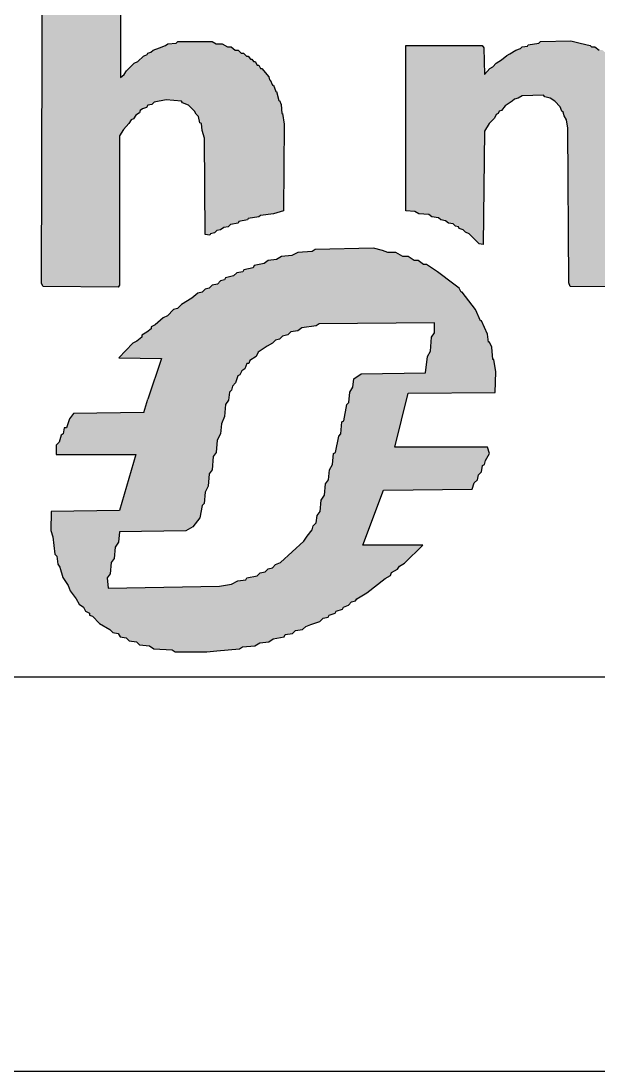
# Paper-space layout 'ARCH-D(24x36)' of a CAD drawing. Header units: inches. Extents: x 0.1 to 35.7, y 0.1 to 23.7.
# Drawn here: x 31.443 to 31.81, y 0.075 to 0.741 of the extents above; entities that cross this region are included whole.
import ezdxf

# ---------------------------------------------------------------- set-up
doc = ezdxf.new("R2010")
doc.units = ezdxf.units.IN
doc.header["$MEASUREMENT"] = 0
doc.layers.add('SHEET-TITLE', color=7, linetype='Continuous')

# ---------------------------------------------------------------- blocks, each defined once
blk = doc.blocks.new('LOGO-SCHNEIDER')
h = blk.add_hatch(color=256)
h.paths.add_polyline_path([(-0.91604, 0.25453), (-0.90572, 0.25236), (-0.89919, 0.25236), (-0.89376, 0.25018), (-0.88941, 0.25018), (-0.88398, 0.24801), (-0.88126, 0.24801), (-0.87691, 0.24583), (-0.87365, 0.24583), (-0.87039, 0.24366), (-0.86713, 0.24366), (-0.86387, 0.24149), (-0.86115, 0.24149), (-0.85844, 0.23931), (-0.85572, 0.23931), (-0.853, 0.23714), (-0.85028, 0.23714), (-0.84594, 0.23388), (-0.84648, 0.18443), (-0.85028, 0.18443), (-0.85518, 0.1866), (-0.85572, 0.18769), (-0.86007, 0.18877), (-0.86115, 0.18986), (-0.86441, 0.1904), (-0.86659, 0.19203), (-0.86985, 0.19258), (-0.87148, 0.19421), (-0.87583, 0.19475), (-0.87746, 0.19638), (-0.8818, 0.19692), (-0.88398, 0.19856), (-0.88887, 0.1991), (-0.8905, 0.20073), (-0.89593, 0.20127), (-0.89811, 0.2029), (-0.90517, 0.20345), (-0.90843, 0.20508), (-0.928, 0.20562), (-0.94376, 0.20453), (-0.94647, 0.2029), (-0.95028, 0.20236), (-0.95191, 0.20073), (-0.95462, 0.20019), (-0.9606, 0.19475), (-0.96278, 0.18606), (-0.96223, 0.18606), (-0.9606, 0.17953), (-0.96006, 0.17953), (-0.9568, 0.17464), (-0.95571, 0.17464), (-0.95191, 0.17138), (-0.95082, 0.17138), (-0.94973, 0.16975), (-0.9481, 0.16975), (-0.94593, 0.16758), (-0.94376, 0.16758), (-0.94104, 0.16541), (-0.93887, 0.16541), (-0.93615, 0.16323), (-0.93343, 0.16323), (-0.9318, 0.1616), (-0.93017, 0.1616), (-0.92582, 0.15997), (-0.92474, 0.15888), (-0.92202, 0.15888), (-0.91876, 0.15671), (-0.91604, 0.15671), (-0.91332, 0.15454), (-0.91061, 0.15454), (-0.90735, 0.15236), (-0.90463, 0.15236), (-0.90191, 0.15019), (-0.89919, 0.15019), (-0.89648, 0.14802), (-0.89376, 0.14802), (-0.89159, 0.14584), (-0.88887, 0.14584), (-0.88669, 0.14367), (-0.88452, 0.14367), (-0.88235, 0.14149), (-0.88017, 0.14149), (-0.878, 0.13932), (-0.87637, 0.13932), (-0.8742, 0.13715), (-0.87257, 0.13715), (-0.87148, 0.13552), (-0.87039, 0.13552), (-0.86659, 0.13226), (-0.8655, 0.13226), (-0.8617, 0.12845), (-0.86061, 0.12845), (-0.85898, 0.12628), (-0.85789, 0.12628), (-0.85626, 0.12356), (-0.85518, 0.12356), (-0.85463, 0.12193), (-0.85355, 0.12193), (-0.84865, 0.1165), (-0.84757, 0.11378), (-0.84702, 0.11378), (-0.84485, 0.10997), (-0.84431, 0.10997), (-0.84322, 0.10671), (-0.84268, 0.10671), (-0.84105, 0.10237), (-0.8405, 0.10237), (-0.83887, 0.09693), (-0.83833, 0.09693), (-0.83724, 0.09421), (-0.8367, 0.08824), (-0.83616, 0.08824), (-0.83507, 0.08389), (-0.83561, 0.05998), (-0.83724, 0.05563), (-0.83833, 0.04965), (-0.83942, 0.04857), (-0.83996, 0.04476), (-0.84322, 0.03824), (-0.84757, 0.03118), (-0.85083, 0.02792), (-0.85246, 0.0252), (-0.85626, 0.02085), (-0.85898, 0.01976), (-0.85952, 0.01813), (-0.8617, 0.01705), (-0.86604, 0.01324), (-0.87202, 0.00998), (-0.87583, 0.00726), (-0.87909, 0.00672), (-0.88072, 0.00509), (-0.88398, 0.00455), (-0.88452, 0.00346), (-0.88996, 0.00237), (-0.89267, 0.00074), (-0.89756, 0.0002), (-0.89865, -0.00089), (-0.90952, -0.00252), (-0.91387, -0.0036), (-0.95952, -0.00306), (-0.96115, -0.00197), (-0.97201, -0.00089), (-0.9731, 0.0002), (-0.98071, 0.00129), (-0.98343, 0.00292), (-0.98723, 0.00346), (-0.9894, 0.00509), (-0.99375, 0.00563), (-0.99538, 0.00726), (-0.99864, 0.00781), (-1.00027, 0.00944), (-1.00408, 0.00998), (-1.00571, 0.01161), (-1.00897, 0.01216), (-1.01006, 0.01379), (-1.01332, 0.01433), (-1.0144, 0.01596), (-1.01766, 0.0165), (-1.01875, 0.01813), (-1.02201, 0.01922), (-1.02419, 0.02085), (-1.02419, 0.07519), (-1.0231, 0.07628), (-1.02092, 0.07628), (-1.01929, 0.07411), (-1.01766, 0.07411), (-1.01549, 0.07193), (-1.0144, 0.07193), (-1.01332, 0.0703), (-1.01223, 0.0703), (-1.00897, 0.06759), (-1.00734, 0.06759), (-1.00408, 0.06487), (-1.00299, 0.06487), (-1.00136, 0.06324), (-1.00027, 0.06324), (-0.9981, 0.06106), (-0.99593, 0.06106), (-0.99375, 0.05889), (-0.99158, 0.05889), (-0.9894, 0.05672), (-0.98723, 0.05672), (-0.98506, 0.05454), (-0.98288, 0.05454), (-0.97962, 0.05237), (-0.97745, 0.05237), (-0.97419, 0.0502), (-0.97093, 0.0502), (-0.96875, 0.04857), (-0.96658, 0.04857), (-0.96006, 0.04694), (-0.95789, 0.04585), (-0.95136, 0.04585), (-0.94647, 0.04476), (-0.92528, 0.04531), (-0.9193, 0.04639), (-0.91658, 0.04802), (-0.91332, 0.04857), (-0.91278, 0.04965), (-0.90952, 0.05074), (-0.90463, 0.05563), (-0.903, 0.05998), (-0.90191, 0.06106), (-0.90245, 0.07139), (-0.90517, 0.07628), (-0.91061, 0.08172), (-0.91604, 0.08498), (-0.91876, 0.08606), (-0.92419, 0.08878), (-0.92528, 0.08987), (-0.92854, 0.09041), (-0.93017, 0.09204), (-0.93452, 0.09258), (-0.93615, 0.09421), (-0.93995, 0.09476), (-0.94158, 0.09639), (-0.94593, 0.09693), (-0.9481, 0.09856), (-0.95191, 0.09911), (-0.95408, 0.10074), (-0.95843, 0.10128), (-0.96006, 0.10291), (-0.96386, 0.10345), (-0.96549, 0.10508), (-0.96984, 0.10617), (-0.97093, 0.10726), (-0.97419, 0.1078), (-0.97582, 0.10943), (-0.97854, 0.10997), (-0.98017, 0.1116), (-0.98288, 0.11215), (-0.98451, 0.11378), (-0.98777, 0.11432), (-0.98886, 0.11595), (-0.99104, 0.1165), (-0.99267, 0.11813), (-0.99538, 0.11921), (-0.99701, 0.12084), (-0.99919, 0.12193), (-1.00516, 0.12736), (-1.0068, 0.12791), (-1.0068, 0.12899), (-1.00897, 0.13008), (-1.00897, 0.13117), (-1.01114, 0.13226), (-1.01766, 0.14041), (-1.02038, 0.1453), (-1.02364, 0.15073), (-1.02419, 0.15399), (-1.02527, 0.15454), (-1.0269, 0.16106), (-1.02799, 0.16323), (-1.02799, 0.19801), (-1.02582, 0.20236), (-1.02527, 0.20671), (-1.02364, 0.20834), (-1.0231, 0.2116), (-1.02147, 0.21268), (-1.02038, 0.21594), (-1.01875, 0.21758), (-1.01766, 0.21975), (-1.0144, 0.22355), (-1.01332, 0.22573), (-1.0068, 0.23225), (-1.00299, 0.23442), (-0.99919, 0.23768), (-0.99701, 0.23877), (-0.99321, 0.24149), (-0.98995, 0.24257), (-0.9856, 0.24529), (-0.98125, 0.24638), (-0.97854, 0.24801), (-0.97473, 0.24855), (-0.97201, 0.25018), (-0.96712, 0.25073), (-0.96332, 0.25236), (-0.95517, 0.2529), (-0.95354, 0.25399)])
h.paths.add_polyline_path([(-0.65672, 0.1741), (-0.64911, 0.17301), (-0.64639, 0.17193), (-0.64041, 0.17193), (-0.63661, 0.17084), (-0.63498, 0.16975), (-0.63009, 0.16975), (-0.62574, 0.16758), (-0.62194, 0.16758), (-0.61813, 0.16541), (-0.61487, 0.16541), (-0.61161, 0.16323), (-0.60998, 0.16323), (-0.60889, 0.16214), (-0.60944, 0.12139), (-0.6127, 0.12139), (-0.61759, 0.1241), (-0.62194, 0.12573), (-0.62302, 0.12682), (-0.62737, 0.12736), (-0.62955, 0.12899), (-0.63552, 0.12954), (-0.63824, 0.13117), (-0.65509, 0.13171), (-0.66922, 0.13063), (-0.6703, 0.12954), (-0.67682, 0.12845), (-0.67845, 0.12682), (-0.68117, 0.12628), (-0.6828, 0.12465), (-0.68498, 0.1241), (-0.68824, 0.12084), (-0.69095, 0.11976), (-0.69204, 0.11758), (-0.69476, 0.11541), (-0.69911, 0.10834), (-0.70128, 0.10345), (-0.704, 0.0953), (-0.704, 0.07356), (-0.70345, 0.07356), (-0.70182, 0.06922), (-0.70128, 0.06487), (-0.70074, 0.06487), (-0.69911, 0.06052), (-0.69856, 0.06052), (-0.69693, 0.05672), (-0.69639, 0.05672), (-0.6953, 0.054), (-0.69421, 0.054), (-0.69313, 0.05183), (-0.69258, 0.05183), (-0.68878, 0.04748), (-0.68769, 0.04748), (-0.68769, 0.04639), (-0.68661, 0.04639), (-0.68389, 0.04367), (-0.68226, 0.04367), (-0.68009, 0.0415), (-0.67791, 0.0415), (-0.67465, 0.03933), (-0.67139, 0.03933), (-0.66704, 0.03715), (-0.6578, 0.03715), (-0.65291, 0.03661), (-0.64096, 0.0377), (-0.6377, 0.03933), (-0.63226, 0.03987), (-0.63118, 0.04096), (-0.62465, 0.04204), (-0.62248, 0.04367), (-0.61813, 0.04422), (-0.6165, 0.04585), (-0.61216, 0.04639), (-0.61052, 0.04802), (-0.60781, 0.04802), (-0.60618, 0.04694), (-0.60672, 0.00781), (-0.61052, 0.00618), (-0.61216, 0.00509), (-0.6165, 0.00455), (-0.61705, 0.00346), (-0.62357, 0.00237), (-0.62628, 0.00074), (-0.63172, 0.0002), (-0.63498, -0.00143), (-0.64259, -0.00197), (-0.64422, -0.00306), (-0.68552, -0.00306), (-0.68987, -0.00143), (-0.69693, -0.00089), (-0.69911, 0.00074), (-0.704, 0.00129), (-0.70617, 0.00292), (-0.71052, 0.00346), (-0.71215, 0.00509), (-0.71541, 0.00563), (-0.71704, 0.00726), (-0.71976, 0.00781), (-0.72139, 0.00944), (-0.72356, 0.00998), (-0.72465, 0.01161), (-0.72682, 0.01216), (-0.72845, 0.01379), (-0.73062, 0.01487), (-0.73226, 0.0165), (-0.73334, 0.0165), (-0.73334, 0.01759), (-0.7366, 0.01922), (-0.7366, 0.02031), (-0.73823, 0.02085), (-0.73878, 0.02248), (-0.74041, 0.02302), (-0.74095, 0.02465), (-0.74312, 0.02574), (-0.74421, 0.02792), (-0.74638, 0.02955), (-0.74747, 0.03172), (-0.7491, 0.03335), (-0.75236, 0.03878), (-0.75562, 0.04367), (-0.75617, 0.04694), (-0.75725, 0.04748), (-0.75834, 0.05183), (-0.75997, 0.05454), (-0.76051, 0.05889), (-0.7616, 0.05998), (-0.76323, 0.07139), (-0.76432, 0.07682), (-0.76377, 0.09748), (-0.76269, 0.09856), (-0.7616, 0.1078), (-0.75997, 0.11052), (-0.75943, 0.11541), (-0.7578, 0.11704), (-0.75671, 0.12139), (-0.75345, 0.12682), (-0.75291, 0.12899), (-0.74802, 0.1366), (-0.74258, 0.14258), (-0.74149, 0.14475), (-0.73769, 0.14856), (-0.7366, 0.14856), (-0.7366, 0.14965), (-0.73389, 0.15128), (-0.72845, 0.15617), (-0.72084, 0.16051), (-0.71704, 0.16323), (-0.71432, 0.16377), (-0.71269, 0.16541), (-0.70889, 0.16595), (-0.70726, 0.16758), (-0.70345, 0.16812), (-0.70291, 0.16921), (-0.69639, 0.1703), (-0.69258, 0.17193), (-0.68335, 0.17301), (-0.67845, 0.1741)])
h.paths.add_polyline_path([(-0.47011, 0.24938), (-0.46847, 0.24666), (-0.46847, 0.14558), (-0.46576, 0.14776), (-0.46413, 0.15047), (-0.45869, 0.15591), (-0.45598, 0.157), (-0.45217, 0.1608), (-0.44945, 0.16189), (-0.44891, 0.16297), (-0.44674, 0.16352), (-0.44511, 0.16515), (-0.44076, 0.16678), (-0.43641, 0.16841), (-0.43478, 0.16949), (-0.4288, 0.17004), (-0.42772, 0.17112), (-0.40326, 0.17112), (-0.40055, 0.16949), (-0.3962, 0.16949), (-0.39239, 0.16732), (-0.38968, 0.16732), (-0.38696, 0.16515), (-0.38479, 0.16515), (-0.38261, 0.16297), (-0.38098, 0.16297), (-0.37881, 0.1608), (-0.37772, 0.1608), (-0.37609, 0.15863), (-0.375, 0.15863), (-0.37392, 0.157), (-0.37283, 0.157), (-0.3712, 0.15428), (-0.37011, 0.15428), (-0.36903, 0.1521), (-0.36794, 0.1521), (-0.36305, 0.14613), (-0.3625, 0.14395), (-0.36196, 0.14395), (-0.36033, 0.14015), (-0.35979, 0.14015), (-0.35816, 0.1358), (-0.35761, 0.1358), (-0.35598, 0.12928), (-0.35544, 0.12928), (-0.35435, 0.12656), (-0.35381, 0.12004), (-0.35327, 0.12004), (-0.35218, 0.11243), (-0.35272, 0.05102), (-0.35979, 0.04885), (-0.36903, 0.04776), (-0.37011, 0.04668), (-0.37772, 0.04559), (-0.37826, 0.0445), (-0.38424, 0.04342), (-0.38479, 0.04233), (-0.39022, 0.04124), (-0.39185, 0.03961), (-0.39511, 0.03907), (-0.39728, 0.03744), (-0.4, 0.0369), (-0.40163, 0.03527), (-0.40435, 0.03472), (-0.40489, 0.03363), (-0.40815, 0.03418), (-0.4087, 0.10265), (-0.41033, 0.10809), (-0.41087, 0.11298), (-0.41196, 0.11352), (-0.41304, 0.11787), (-0.41467, 0.1195), (-0.41576, 0.12167), (-0.42011, 0.12602), (-0.42446, 0.12765), (-0.425, 0.12874), (-0.43587, 0.12982), (-0.44456, 0.12819), (-0.44619, 0.12656), (-0.44891, 0.12602), (-0.45, 0.12439), (-0.45272, 0.1233), (-0.45435, 0.12222), (-0.45489, 0.12059), (-0.45761, 0.11895), (-0.45924, 0.11624), (-0.46087, 0.11569), (-0.4625, 0.11298), (-0.4663, 0.10863), (-0.46902, 0.10428), (-0.46902, -0.00169), (-0.47011, -0.00332), (-0.52336, -0.00278), (-0.52445, -0.0006), (-0.52391, 0.24829), (-0.52282, 0.24938)])
h.paths.add_polyline_path([(-0.14838, 0.17165), (-0.14185, 0.17002), (-0.13479, 0.16839), (-0.1337, 0.16731), (-0.13153, 0.16731), (-0.12827, 0.16513), (-0.12609, 0.16513), (-0.12283, 0.16242), (-0.12175, 0.16242), (-0.12012, 0.16079), (-0.11903, 0.16079), (-0.1174, 0.15861), (-0.11631, 0.15861), (-0.11468, 0.15644), (-0.1136, 0.15644), (-0.11251, 0.15426), (-0.11142, 0.15426), (-0.10653, 0.14883), (-0.10436, 0.14503), (-0.10381, 0.14503), (-0.10327, 0.14285), (-0.10273, 0.14285), (-0.10055, 0.13796), (-0.10001, 0.13796), (-0.09892, 0.13361), (-0.09838, 0.13361), (-0.09675, 0.12655), (-0.09621, 0.12655), (-0.09512, 0.12329), (-0.09457, 0.11351), (-0.09403, 0.11351), (-0.09457, -0.00225), (-0.09566, -0.00333), (-0.14892, -0.00279), (-0.15001, -0.00007), (-0.15055, 0.1097), (-0.15164, 0.11568), (-0.15327, 0.1184), (-0.15381, 0.12112), (-0.1549, 0.12166), (-0.15598, 0.12492), (-0.15979, 0.12872), (-0.16305, 0.1309), (-0.16685, 0.13198), (-0.16794, 0.13307), (-0.18316, 0.13253), (-0.18587, 0.1309), (-0.18859, 0.13035), (-0.19022, 0.12872), (-0.19511, 0.12546), (-0.19783, 0.1222), (-0.19946, 0.12166), (-0.2, 0.12003), (-0.20163, 0.11948), (-0.20272, 0.11677), (-0.20652, 0.11296), (-0.20978, 0.10753), (-0.21087, 0.0271), (-0.21359, 0.02764), (-0.22065, 0.03471), (-0.22337, 0.0358), (-0.225, 0.03743), (-0.22772, 0.03851), (-0.22826, 0.0396), (-0.23043, 0.04014), (-0.23206, 0.04177), (-0.23533, 0.04232), (-0.2375, 0.04395), (-0.24076, 0.04449), (-0.24239, 0.04612), (-0.24728, 0.04666), (-0.24945, 0.04829), (-0.25652, 0.04884), (-0.25924, 0.05047), (-0.26576, 0.05101), (-0.26576, 0.16839), (-0.21141, 0.16839), (-0.21033, 0.16676), (-0.20978, 0.14774), (-0.20598, 0.15209), (-0.20381, 0.15318), (-0.20163, 0.1559), (-0.19783, 0.15807), (-0.19402, 0.16133), (-0.19185, 0.16242), (-0.1875, 0.16513), (-0.18424, 0.16622), (-0.18316, 0.16731), (-0.17935, 0.16785), (-0.17881, 0.16894), (-0.1712, 0.17002), (-0.17011, 0.17111)])
h.paths.add_polyline_path([(0.28511, 0.16921), (0.28619, 0.16758), (0.28565, -0.00306), (0.23076, -0.00306), (0.23076, 0.16812), (0.23185, 0.16921)])
h.paths.add_polyline_path([(0.27265, 0.26223), (0.277, 0.26005), (0.27918, 0.26005), (0.2857, 0.25516), (0.28678, 0.25244), (0.28733, 0.25244), (0.28896, 0.2481), (0.2895, 0.2481), (0.29059, 0.24484), (0.29004, 0.23397), (0.28733, 0.2269), (0.28461, 0.22201), (0.27972, 0.21549), (0.27591, 0.21114), (0.2732, 0.21006), (0.2732, 0.20897), (0.27048, 0.20788), (0.26885, 0.20625), (0.26613, 0.20517), (0.26559, 0.20408), (0.26179, 0.20353), (0.26016, 0.2019), (0.25309, 0.20082), (0.24331, 0.20082), (0.24168, 0.2019), (0.23842, 0.20245), (0.2319, 0.20734), (0.23081, 0.20951), (0.22864, 0.21169), (0.22646, 0.21984), (0.22701, 0.2269), (0.22864, 0.23342), (0.23298, 0.24212), (0.23407, 0.24212), (0.23516, 0.24429), (0.24059, 0.25081), (0.24331, 0.2519), (0.24331, 0.25299), (0.24603, 0.25407), (0.24711, 0.2557), (0.24929, 0.25625), (0.25092, 0.25788), (0.25363, 0.25842), (0.25581, 0.26005), (0.26016, 0.2606), (0.26124, 0.26168)])
h.paths.add_polyline_path([(0.45676, 0.1352), (0.43882, 0.13466), (0.43774, 0.13357), (0.43176, 0.13248), (0.43013, 0.13085), (0.42795, 0.13031), (0.42632, 0.12868), (0.42361, 0.12705), (0.42089, 0.12487), (0.4198, 0.1227), (0.41708, 0.12053), (0.416, 0.11781), (0.41491, 0.11727), (0.41437, 0.11455), (0.41274, 0.11292), (0.41165, 0.10803), (0.41056, 0.1064), (0.40948, 0.09988), (0.40839, 0.09716), (0.40839, 0.07107), (0.40893, 0.07107), (0.40948, 0.06781), (0.41002, 0.06781), (0.41111, 0.06075), (0.41165, 0.06075), (0.41328, 0.05586), (0.41382, 0.05586), (0.41545, 0.05151), (0.416, 0.05151), (0.41817, 0.04771), (0.41872, 0.04771), (0.42143, 0.04336), (0.42252, 0.04336), (0.42632, 0.03955), (0.42741, 0.03955), (0.43067, 0.03684), (0.43339, 0.03684), (0.43665, 0.03466), (0.44208, 0.03466), (0.45295, 0.03412), (0.45893, 0.03521), (0.4611, 0.03684), (0.46382, 0.03738), (0.46545, 0.03901), (0.46817, 0.03955), (0.47686, 0.04607), (0.47795, 0.04988), (0.47741, 0.12596), (0.47415, 0.12868), (0.47197, 0.12922), (0.47034, 0.13085), (0.46654, 0.13139), (0.46491, 0.13303), (0.45947, 0.13357)], flags=16)
h.paths.add_polyline_path([(0.53175, 0.25149), (0.53338, 0.24878), (0.53284, -0.00066), (0.53121, -0.00175), (0.47849, -0.0012), (0.47741, 0.00097), (0.47795, 0.01021), (0.4736, 0.00858), (0.47252, 0.00695), (0.4698, 0.00586), (0.46925, 0.00477), (0.46654, 0.00423), (0.46545, 0.0026), (0.46219, 0.00206), (0.46056, 0.00043), (0.4573, -0.00012), (0.45513, -0.00175), (0.45023, -0.00229), (0.4486, -0.00338), (0.416, -0.00338), (0.41219, -0.00175), (0.40785, -0.0012), (0.40567, 0.00043), (0.40133, 0.00097), (0.39969, 0.0026), (0.39698, 0.00314), (0.39535, 0.00477), (0.39317, 0.00532), (0.3872, 0.00966), (0.38285, 0.01238), (0.38013, 0.01456), (0.38013, 0.01564), (0.37796, 0.01673), (0.37796, 0.01782), (0.37578, 0.0189), (0.37578, 0.01999), (0.37361, 0.02108), (0.37252, 0.02325), (0.37144, 0.02488), (0.37035, 0.02488), (0.36926, 0.02705), (0.36763, 0.02869), (0.36654, 0.0314), (0.36328, 0.03575), (0.36274, 0.03792), (0.36165, 0.03847), (0.36057, 0.04227), (0.35948, 0.04281), (0.35839, 0.04716), (0.35676, 0.04988), (0.35622, 0.05368), (0.35513, 0.05477), (0.3535, 0.06401), (0.35242, 0.06618), (0.35187, 0.07596), (0.35187, 0.09498), (0.35296, 0.10585), (0.35459, 0.10966), (0.35568, 0.11618), (0.35676, 0.11727), (0.35731, 0.12161), (0.35894, 0.12324), (0.36002, 0.12759), (0.36111, 0.12813), (0.3622, 0.13194), (0.36328, 0.13248), (0.36437, 0.13574), (0.366, 0.13737), (0.36926, 0.14281), (0.37307, 0.1477), (0.37415, 0.1477), (0.3747, 0.14933), (0.37578, 0.14933), (0.37687, 0.1515), (0.37904, 0.15259), (0.38013, 0.15476), (0.38122, 0.15476), (0.38122, 0.15585), (0.38339, 0.15694), (0.38502, 0.15857), (0.3872, 0.15965), (0.39154, 0.16291), (0.39372, 0.16346), (0.39535, 0.16509), (0.39861, 0.16618), (0.40404, 0.16835), (0.40513, 0.16944), (0.40948, 0.16998), (0.41219, 0.17161), (0.41926, 0.17215), (0.42035, 0.17324), (0.44915, 0.17324), (0.45023, 0.17215), (0.45295, 0.17215), (0.46056, 0.17052), (0.46165, 0.16944), (0.46491, 0.16944), (0.46817, 0.16726), (0.47089, 0.16726), (0.4736, 0.16509), (0.47632, 0.16509), (0.47741, 0.16454), (0.47795, 0.25041), (0.47904, 0.25149)])
h.paths.add_polyline_path([(1.00027, 0.17165), (1.00462, 0.16948), (1.00734, 0.16948), (1.01006, 0.16731), (1.01223, 0.16731), (1.0144, 0.16513), (1.01603, 0.16513), (1.01821, 0.16296), (1.01984, 0.16296), (1.02147, 0.16079), (1.02255, 0.16079), (1.02582, 0.15807), (1.02799, 0.15807), (1.02799, 0.14503), (1.02582, 0.14448), (1.02473, 0.1385), (1.02364, 0.13742), (1.0231, 0.13253), (1.02147, 0.12981), (1.01984, 0.12329), (1.01821, 0.11785), (1.01712, 0.11677), (1.01658, 0.11188), (1.01386, 0.10699), (1.01114, 0.10753), (1.00951, 0.10916), (1.00679, 0.11025), (1.00299, 0.11242), (1.0019, 0.11351), (0.99919, 0.11405), (0.99756, 0.11568), (0.99321, 0.11677), (0.99212, 0.11785), (0.98506, 0.1184), (0.97582, 0.1184), (0.97093, 0.11677), (0.96712, 0.11459), (0.96115, 0.1097), (0.95571, 0.10372), (0.95462, 0.10101), (0.95191, 0.09829), (0.95082, 0.09503), (0.9481, 0.09014), (0.94647, 0.08633), (0.94539, 0.08579), (0.9443, 0.08144), (0.94321, 0.0809), (0.94267, 0.0771), (0.94104, 0.07547), (0.93995, 0.07112), (0.93941, -0.0017), (0.93832, -0.00333), (0.88452, -0.00279), (0.88343, -0.00116), (0.88398, 0.16785), (0.88506, 0.16894), (0.93778, 0.16894), (0.93941, 0.16785), (0.93995, 0.12492), (0.94158, 0.12601), (0.94321, 0.13035), (0.94756, 0.1385), (0.95136, 0.14448), (0.95626, 0.15046), (0.95734, 0.15263), (0.96495, 0.16079), (0.96712, 0.16187), (0.97093, 0.16513), (0.9731, 0.16622), (0.97854, 0.16948), (0.98234, 0.17002), (0.9856, 0.17165)])
h = blk.add_hatch(color=256)
h.paths.add_polyline_path([(-0.2453, -0.02847), (-0.32718, -0.02919), (-0.32935, -0.03064), (-0.33949, -0.03209), (-0.34239, -0.03427), (-0.34746, -0.03499), (-0.34964, -0.03716), (-0.35326, -0.03789), (-0.35544, -0.04006), (-0.35833, -0.04079), (-0.36051, -0.04296), (-0.36413, -0.04513), (-0.37065, -0.04948), (-0.3721, -0.05238), (-0.37645, -0.05528), (-0.37717, -0.05745), (-0.37862, -0.05745), (-0.38007, -0.06108), (-0.38224, -0.06252), (-0.38369, -0.06542), (-0.38514, -0.06615), (-0.38659, -0.07122), (-0.38877, -0.07339), (-0.38949, -0.07629), (-0.39094, -0.07774), (-0.39166, -0.08354), (-0.39384, -0.08644), (-0.39456, -0.09513), (-0.39674, -0.1002), (-0.39746, -0.10745), (-0.39963, -0.1118), (-0.40036, -0.12049), (-0.40253, -0.12339), (-0.40326, -0.13281), (-0.40543, -0.13571), (-0.40616, -0.1444), (-0.40833, -0.14875), (-0.40905, -0.15672), (-0.4105, -0.15817), (-0.41195, -0.16687), (-0.41703, -0.17339), (-0.4221, -0.17628), (-0.4692, -0.17701), (-0.46992, -0.18426), (-0.47209, -0.18788), (-0.47282, -0.19585), (-0.47499, -0.19875), (-0.47572, -0.20672), (-0.47789, -0.20962), (-0.47717, -0.21686), (-0.39819, -0.21541), (-0.38949, -0.21396), (-0.38514, -0.21179), (-0.37935, -0.21106), (-0.37862, -0.20962), (-0.37138, -0.20817), (-0.3692, -0.20599), (-0.36558, -0.20527), (-0.36341, -0.20309), (-0.36051, -0.20237), (-0.35833, -0.2002), (-0.35471, -0.19875), (-0.33805, -0.18353), (-0.33587, -0.17991), (-0.33225, -0.17556), (-0.33152, -0.17266), (-0.32935, -0.17049), (-0.32863, -0.16542), (-0.32645, -0.16252), (-0.32573, -0.15455), (-0.32355, -0.15092), (-0.32283, -0.14295), (-0.32066, -0.14006), (-0.31993, -0.13281), (-0.31776, -0.12919), (-0.31703, -0.12122), (-0.31558, -0.12049), (-0.31341, -0.1089), (-0.31196, -0.10745), (-0.31124, -0.09875), (-0.30979, -0.09803), (-0.30761, -0.08644), (-0.30616, -0.08499), (-0.30544, -0.07774), (-0.30327, -0.07412), (-0.30254, -0.06832), (-0.29747, -0.0647), (-0.25182, -0.06397), (-0.25037, -0.05238), (-0.2482, -0.04876), (-0.24747, -0.03861), (-0.2453, -0.03571)], flags=16)
h.paths.add_polyline_path([(-0.43927, -0.0539), (-0.44891, -0.08281), (-0.45181, -0.09223), (-0.5018, -0.09296), (-0.5047, -0.09658), (-0.50687, -0.1031), (-0.50832, -0.1031), (-0.50905, -0.10745), (-0.5105, -0.10817), (-0.51195, -0.11325), (-0.51412, -0.11542), (-0.51412, -0.12194), (-0.4576, -0.12194), (-0.46907, -0.16181), (-0.51767, -0.16242), (-0.51799, -0.176), (-0.51654, -0.18035), (-0.51509, -0.19267), (-0.51364, -0.19412), (-0.51292, -0.19991), (-0.51147, -0.20209), (-0.5093, -0.20933), (-0.50567, -0.21513), (-0.50422, -0.21875), (-0.49988, -0.22455), (-0.4977, -0.22817), (-0.4948, -0.23034), (-0.49335, -0.23324), (-0.49046, -0.23469), (-0.49046, -0.23614), (-0.48828, -0.23687), (-0.48321, -0.24194), (-0.47596, -0.24629), (-0.47379, -0.24846), (-0.47017, -0.24918), (-0.46872, -0.25136), (-0.46437, -0.25208), (-0.4622, -0.25426), (-0.45713, -0.25498), (-0.45495, -0.25715), (-0.44771, -0.25788), (-0.44481, -0.26005), (-0.43177, -0.26078), (-0.42959, -0.26223), (-0.40713, -0.26223), (-0.39988, -0.2615), (-0.38394, -0.26005), (-0.38177, -0.2586), (-0.37307, -0.25788), (-0.36945, -0.2557), (-0.36293, -0.25498), (-0.36003, -0.25281), (-0.35206, -0.25136), (-0.35134, -0.24991), (-0.34626, -0.24918), (-0.34409, -0.24701), (-0.33902, -0.24629), (-0.33684, -0.24411), (-0.33322, -0.24266), (-0.3267, -0.24049), (-0.32453, -0.23831), (-0.3209, -0.23759), (-0.32018, -0.23614), (-0.31583, -0.23469), (-0.31511, -0.23324), (-0.31076, -0.23179), (-0.31003, -0.23034), (-0.30641, -0.2289), (-0.30424, -0.22672), (-0.30134, -0.226), (-0.30061, -0.22455), (-0.29337, -0.2202), (-0.28033, -0.21006), (-0.2767, -0.20788), (-0.27598, -0.20571), (-0.27163, -0.20353), (-0.27018, -0.20136), (-0.26656, -0.19919), (-0.25373, -0.18636), (-0.29613, -0.18636), (-0.28153, -0.1473), (-0.21849, -0.14658), (-0.21704, -0.14223), (-0.21487, -0.14006), (-0.21414, -0.13643), (-0.21197, -0.13426), (-0.21124, -0.12991), (-0.20979, -0.12919), (-0.20907, -0.12629), (-0.20617, -0.12122), (-0.20762, -0.11687), (-0.27356, -0.11687), (-0.26398, -0.07854), (-0.20214, -0.07788), (-0.2018, -0.06331), (-0.20324, -0.05461), (-0.20397, -0.05461), (-0.20469, -0.04592), (-0.20614, -0.04229), (-0.20687, -0.04229), (-0.20759, -0.0365), (-0.21194, -0.02708), (-0.21266, -0.02708), (-0.21629, -0.01911), (-0.22571, -0.00679), (-0.22643, -0.00679), (-0.22788, -0.00389), (-0.2315, -0.00099), (-0.2431, 0.0077), (-0.25107, 0.01277), (-0.25324, 0.01277), (-0.25686, 0.01567), (-0.25976, 0.01567), (-0.26411, 0.01857), (-0.26773, 0.01857), (-0.2728, 0.02147), (-0.2786, 0.02147), (-0.28222, 0.02292), (-0.28875, 0.02437), (-0.33005, 0.02364), (-0.33222, 0.02219), (-0.34236, 0.02147), (-0.34671, 0.0193), (-0.35396, 0.01857), (-0.35758, 0.0164), (-0.36338, 0.01567), (-0.36628, 0.0135), (-0.37352, 0.01205), (-0.37425, 0.0106), (-0.38077, 0.00915), (-0.38149, 0.0077), (-0.38584, 0.00698), (-0.38801, 0.0048), (-0.39381, 0.00335), (-0.39454, 0.00191), (-0.39743, 0.00118), (-0.39961, -0.00099), (-0.40323, -0.00172), (-0.4054, -0.00389), (-0.4083, -0.00462), (-0.41048, -0.00679), (-0.41337, -0.00751), (-0.41772, -0.01114), (-0.42497, -0.01548), (-0.42787, -0.01838), (-0.43076, -0.01911), (-0.43511, -0.02345), (-0.43801, -0.0249), (-0.44381, -0.02998), (-0.44671, -0.03143), (-0.44671, -0.03287), (-0.4496, -0.03505), (-0.45323, -0.03722), (-0.45323, -0.03867), (-0.45685, -0.04157), (-0.45975, -0.04302), (-0.4695, -0.05334)])
for p, q in [((-0.33005, 0.02364), (-0.33222, 0.02219)), ((-0.28875, 0.02437), (-0.33005, 0.02364)), ((-0.28222, 0.02292), (-0.28875, 0.02437)), ((-0.2786, 0.02147), (-0.28222, 0.02292)), ((-0.36338, 0.01567), (-0.36628, 0.0135)), ((-0.35758, 0.0164), (-0.36338, 0.01567)), ((-0.35396, 0.01857), (-0.35758, 0.0164)), ((-0.34671, 0.0193), (-0.35396, 0.01857)), ((-0.34236, 0.02147), (-0.34671, 0.0193)), ((-0.33222, 0.02219), (-0.34236, 0.02147)), ((-0.2728, 0.02147), (-0.2786, 0.02147)), ((-0.26773, 0.01857), (-0.2728, 0.02147)), ((-0.26411, 0.01857), (-0.26773, 0.01857)), ((-0.25976, 0.01567), (-0.26411, 0.01857)), ((-0.25686, 0.01567), (-0.25976, 0.01567)), ((-0.25324, 0.01277), (-0.25686, 0.01567)), ((-0.38149, 0.0077), (-0.38584, 0.00698)), ((-0.38077, 0.00915), (-0.38149, 0.0077)), ((-0.37425, 0.0106), (-0.38077, 0.00915)), ((-0.37352, 0.01205), (-0.37425, 0.0106)), ((-0.36628, 0.0135), (-0.37352, 0.01205)), ((-0.25107, 0.01277), (-0.25324, 0.01277)), ((-0.2431, 0.0077), (-0.25107, 0.01277)), ((-0.2315, -0.00099), (-0.2431, 0.0077)), ((-0.39743, 0.00118), (-0.39961, -0.00099)), ((-0.39454, 0.00191), (-0.39743, 0.00118)), ((-0.39381, 0.00335), (-0.39454, 0.00191)), ((-0.38801, 0.0048), (-0.39381, 0.00335)), ((-0.38584, 0.00698), (-0.38801, 0.0048)), ((-0.41048, -0.00679), (-0.41337, -0.00751)), ((-0.4083, -0.00462), (-0.41048, -0.00679)), ((-0.4054, -0.00389), (-0.4083, -0.00462)), ((-0.40323, -0.00172), (-0.4054, -0.00389)), ((-0.39961, -0.00099), (-0.40323, -0.00172)), ((-0.22788, -0.00389), (-0.2315, -0.00099)), ((-0.22643, -0.00679), (-0.22788, -0.00389)), ((-0.22571, -0.00679), (-0.22643, -0.00679)), ((-0.21629, -0.01911), (-0.22571, -0.00679)), ((-0.41772, -0.01114), (-0.42497, -0.01548)), ((-0.41337, -0.00751), (-0.41772, -0.01114)), ((-0.43076, -0.01911), (-0.43511, -0.02345)), ((-0.42787, -0.01838), (-0.43076, -0.01911)), ((-0.42497, -0.01548), (-0.42787, -0.01838)), ((-0.21266, -0.02708), (-0.21629, -0.01911)), ((-0.43801, -0.0249), (-0.44381, -0.02998)), ((-0.43511, -0.02345), (-0.43801, -0.0249)), ((-0.21194, -0.02708), (-0.21266, -0.02708)), ((-0.20759, -0.0365), (-0.21194, -0.02708)), ((-0.4496, -0.03505), (-0.45323, -0.03722)), ((-0.45323, -0.03722), (-0.45323, -0.03867)), ((-0.44671, -0.03287), (-0.4496, -0.03505)), ((-0.44381, -0.02998), (-0.44671, -0.03143)), ((-0.44671, -0.03143), (-0.44671, -0.03287)), ((-0.20687, -0.04229), (-0.20759, -0.0365)), ((-0.45975, -0.04302), (-0.4695, -0.05334)), ((-0.45685, -0.04157), (-0.45975, -0.04302)), ((-0.45323, -0.03867), (-0.45685, -0.04157)), ((-0.20614, -0.04229), (-0.20687, -0.04229)), ((-0.20469, -0.04592), (-0.20614, -0.04229)), ((-0.20397, -0.05461), (-0.20469, -0.04592)), ((-0.4695, -0.05334), (-0.43927, -0.0539)), ((-0.43927, -0.0539), (-0.44891, -0.08281)), ((-0.20324, -0.05461), (-0.20397, -0.05461)), ((-0.2018, -0.06331), (-0.20324, -0.05461)), ((-0.20214, -0.07788), (-0.2018, -0.06331)), ((-0.27356, -0.11687), (-0.26398, -0.07854)), ((-0.26398, -0.07854), (-0.20214, -0.07788)), ((-0.45181, -0.09223), (-0.44891, -0.08281)), ((-0.5047, -0.09658), (-0.50687, -0.1031)), ((-0.5018, -0.09296), (-0.5047, -0.09658)), ((-0.45181, -0.09223), (-0.5018, -0.09296)), ((-0.50832, -0.1031), (-0.50905, -0.10745)), ((-0.50687, -0.1031), (-0.50832, -0.1031)), ((-0.5105, -0.10817), (-0.51195, -0.11325)), ((-0.50905, -0.10745), (-0.5105, -0.10817)), ((-0.51195, -0.11325), (-0.51412, -0.11542)), ((-0.51412, -0.11542), (-0.51412, -0.12194)), ((-0.20762, -0.11687), (-0.27356, -0.11687)), ((-0.20617, -0.12122), (-0.20762, -0.11687)), ((-0.51412, -0.12194), (-0.4576, -0.12194)), ((-0.4576, -0.12194), (-0.46907, -0.16181)), ((-0.20979, -0.12919), (-0.20907, -0.12629)), ((-0.20907, -0.12629), (-0.20617, -0.12122)), ((-0.21197, -0.13426), (-0.21124, -0.12991)), ((-0.21124, -0.12991), (-0.20979, -0.12919)), ((-0.21704, -0.14223), (-0.21487, -0.14006)), ((-0.21487, -0.14006), (-0.21414, -0.13643)), ((-0.21414, -0.13643), (-0.21197, -0.13426)), ((-0.29613, -0.18636), (-0.28153, -0.1473)), ((-0.28153, -0.1473), (-0.21849, -0.14658)), ((-0.21849, -0.14658), (-0.21704, -0.14223)), ((-0.51767, -0.16242), (-0.51799, -0.176)), ((-0.46907, -0.16181), (-0.51767, -0.16242)), ((-0.51799, -0.176), (-0.51654, -0.18035)), ((-0.51654, -0.18035), (-0.51509, -0.19267)), ((-0.25373, -0.18636), (-0.29613, -0.18636)), ((-0.26656, -0.19919), (-0.25373, -0.18636)), ((-0.51509, -0.19267), (-0.51364, -0.19412)), ((-0.51364, -0.19412), (-0.51292, -0.19991)), ((-0.51292, -0.19991), (-0.51147, -0.20209)), ((-0.27018, -0.20136), (-0.26656, -0.19919)), ((-0.51147, -0.20209), (-0.5093, -0.20933)), ((-0.28033, -0.21006), (-0.2767, -0.20788)), ((-0.2767, -0.20788), (-0.27598, -0.20571)), ((-0.27598, -0.20571), (-0.27163, -0.20353)), ((-0.27163, -0.20353), (-0.27018, -0.20136)), ((-0.5093, -0.20933), (-0.50567, -0.21513)), ((-0.50567, -0.21513), (-0.50422, -0.21875)), ((-0.29337, -0.2202), (-0.28033, -0.21006)), ((-0.50422, -0.21875), (-0.49988, -0.22455)), ((-0.30061, -0.22455), (-0.29337, -0.2202)), ((-0.49988, -0.22455), (-0.4977, -0.22817)), ((-0.4977, -0.22817), (-0.4948, -0.23034)), ((-0.4948, -0.23034), (-0.49335, -0.23324)), ((-0.31076, -0.23179), (-0.31003, -0.23034)), ((-0.31003, -0.23034), (-0.30641, -0.2289)), ((-0.30641, -0.2289), (-0.30424, -0.22672)), ((-0.30424, -0.22672), (-0.30134, -0.226)), ((-0.30134, -0.226), (-0.30061, -0.22455)), ((-0.49335, -0.23324), (-0.49046, -0.23469)), ((-0.49046, -0.23469), (-0.49046, -0.23614)), ((-0.49046, -0.23614), (-0.48828, -0.23687)), ((-0.48828, -0.23687), (-0.48321, -0.24194)), ((-0.3267, -0.24049), (-0.32453, -0.23831)), ((-0.32453, -0.23831), (-0.3209, -0.23759)), ((-0.3209, -0.23759), (-0.32018, -0.23614)), ((-0.32018, -0.23614), (-0.31583, -0.23469)), ((-0.31583, -0.23469), (-0.31511, -0.23324)), ((-0.31511, -0.23324), (-0.31076, -0.23179)), ((-0.48321, -0.24194), (-0.47596, -0.24629)), ((-0.33902, -0.24629), (-0.33684, -0.24411)), ((-0.33684, -0.24411), (-0.33322, -0.24266)), ((-0.33322, -0.24266), (-0.3267, -0.24049)), ((-0.47596, -0.24629), (-0.47379, -0.24846)), ((-0.47379, -0.24846), (-0.47017, -0.24918)), ((-0.47017, -0.24918), (-0.46872, -0.25136)), ((-0.46872, -0.25136), (-0.46437, -0.25208)), ((-0.46437, -0.25208), (-0.4622, -0.25426)), ((-0.36293, -0.25498), (-0.36003, -0.25281)), ((-0.36003, -0.25281), (-0.35206, -0.25136)), ((-0.35206, -0.25136), (-0.35134, -0.24991)), ((-0.35134, -0.24991), (-0.34626, -0.24918)), ((-0.34626, -0.24918), (-0.34409, -0.24701)), ((-0.34409, -0.24701), (-0.33902, -0.24629)), ((-0.4622, -0.25426), (-0.45713, -0.25498)), ((-0.45713, -0.25498), (-0.45495, -0.25715)), ((-0.45495, -0.25715), (-0.44771, -0.25788)), ((-0.44771, -0.25788), (-0.44481, -0.26005)), ((-0.44481, -0.26005), (-0.43177, -0.26078)), ((-0.43177, -0.26078), (-0.42959, -0.26223)), ((-0.39988, -0.2615), (-0.38394, -0.26005)), ((-0.38394, -0.26005), (-0.38177, -0.2586)), ((-0.38177, -0.2586), (-0.37307, -0.25788)), ((-0.37307, -0.25788), (-0.36945, -0.2557)), ((-0.36945, -0.2557), (-0.36293, -0.25498)), ((-0.42959, -0.26223), (-0.40713, -0.26223)), ((-0.40713, -0.26223), (-0.39988, -0.2615))]:
    blk.add_line(p, q)
for points in [[(-0.46847, 0.24666, 0), (-0.46847, 0.14558, 0), (-0.46576, 0.14776, 0), (-0.46413, 0.15047, 0), (-0.45869, 0.15591, 0), (-0.45598, 0.157, 0), (-0.45217, 0.1608, 0), (-0.44945, 0.16189, 0), (-0.44891, 0.16297, 0), (-0.44674, 0.16352, 0), (-0.44511, 0.16515, 0), (-0.44076, 0.16678, 0), (-0.43641, 0.16841, 0), (-0.43478, 0.16949, 0), (-0.4288, 0.17004, 0), (-0.42772, 0.17112, 0), (-0.40326, 0.17112, 0), (-0.40055, 0.16949, 0), (-0.3962, 0.16949, 0), (-0.39239, 0.16732, 0), (-0.38968, 0.16732, 0), (-0.38696, 0.16515, 0), (-0.38479, 0.16515, 0), (-0.38261, 0.16297, 0), (-0.38098, 0.16297, 0), (-0.37881, 0.1608, 0), (-0.37772, 0.1608, 0), (-0.37609, 0.15863, 0), (-0.375, 0.15863, 0), (-0.37392, 0.157, 0), (-0.37283, 0.157, 0), (-0.3712, 0.15428, 0), (-0.37011, 0.15428, 0), (-0.36903, 0.1521, 0), (-0.36794, 0.1521, 0), (-0.36305, 0.14613, 0), (-0.3625, 0.14395, 0), (-0.36196, 0.14395, 0), (-0.36033, 0.14015, 0), (-0.35979, 0.14015, 0), (-0.35816, 0.1358, 0), (-0.35761, 0.1358, 0), (-0.35598, 0.12928, 0), (-0.35544, 0.12928, 0), (-0.35435, 0.12656, 0), (-0.35381, 0.12004, 0), (-0.35327, 0.12004, 0), (-0.35218, 0.11243, 0), (-0.35272, 0.05102, 0), (-0.35979, 0.04885, 0), (-0.36903, 0.04776, 0), (-0.37011, 0.04668, 0), (-0.37772, 0.04559, 0), (-0.37826, 0.0445, 0), (-0.38424, 0.04342, 0), (-0.38479, 0.04233, 0), (-0.39022, 0.04124, 0), (-0.39185, 0.03961, 0), (-0.39511, 0.03907, 0), (-0.39728, 0.03744, 0), (-0.4, 0.0369, 0), (-0.40163, 0.03527, 0), (-0.40435, 0.03472, 0), (-0.40489, 0.03363, 0), (-0.40815, 0.03418, 0), (-0.4087, 0.10265, 0), (-0.41033, 0.10809, 0), (-0.41087, 0.11298, 0), (-0.41196, 0.11352, 0), (-0.41304, 0.11787, 0), (-0.41467, 0.1195, 0), (-0.41576, 0.12167, 0), (-0.42011, 0.12602, 0), (-0.42446, 0.12765, 0), (-0.425, 0.12874, 0), (-0.43587, 0.12982, 0), (-0.44456, 0.12819, 0), (-0.44619, 0.12656, 0), (-0.44891, 0.12602, 0), (-0.45, 0.12439, 0), (-0.45272, 0.1233, 0), (-0.45435, 0.12222, 0), (-0.45489, 0.12059, 0), (-0.45761, 0.11895, 0), (-0.45924, 0.11624, 0), (-0.46087, 0.11569, 0), (-0.4625, 0.11298, 0), (-0.4663, 0.10863, 0), (-0.46902, 0.10428, 0), (-0.46902, -0.00169, 0), (-0.47011, -0.00332, 0), (-0.52336, -0.00278, 0), (-0.52445, -0.0006, 0), (-0.52391, 0.24829, 0)], [(-0.14838, 0.17165, 0), (-0.14185, 0.17002, 0), (-0.13479, 0.16839, 0), (-0.1337, 0.16731, 0), (-0.13153, 0.16731, 0), (-0.12827, 0.16513, 0)], [(-0.09566, -0.00333, 0), (-0.14892, -0.00279, 0), (-0.15001, -0.00007, 0), (-0.15055, 0.1097, 0), (-0.15164, 0.11568, 0), (-0.15327, 0.1184, 0), (-0.15381, 0.12112, 0), (-0.1549, 0.12166, 0), (-0.15598, 0.12492, 0), (-0.15979, 0.12872, 0), (-0.16305, 0.1309, 0), (-0.16685, 0.13198, 0), (-0.16794, 0.13307, 0), (-0.18316, 0.13253, 0), (-0.18587, 0.1309, 0), (-0.18859, 0.13035, 0), (-0.19022, 0.12872, 0), (-0.19511, 0.12546, 0), (-0.19783, 0.1222, 0), (-0.19946, 0.12166, 0), (-0.2, 0.12003, 0), (-0.20163, 0.11948, 0), (-0.20272, 0.11677, 0), (-0.20652, 0.11296, 0), (-0.20978, 0.10753, 0), (-0.21087, 0.0271, 0), (-0.21359, 0.02764, 0), (-0.22065, 0.03471, 0), (-0.22337, 0.0358, 0), (-0.225, 0.03743, 0), (-0.22772, 0.03851, 0), (-0.22826, 0.0396, 0), (-0.23043, 0.04014, 0), (-0.23206, 0.04177, 0), (-0.23533, 0.04232, 0), (-0.2375, 0.04395, 0), (-0.24076, 0.04449, 0), (-0.24239, 0.04612, 0), (-0.24728, 0.04666, 0), (-0.24945, 0.04829, 0), (-0.25652, 0.04884, 0), (-0.25924, 0.05047, 0), (-0.26576, 0.05101, 0), (-0.26576, 0.16839, 0), (-0.21141, 0.16839, 0), (-0.21033, 0.16676, 0), (-0.20978, 0.14774, 0), (-0.20598, 0.15209, 0), (-0.20381, 0.15318, 0), (-0.20163, 0.1559, 0), (-0.19783, 0.15807, 0), (-0.19402, 0.16133, 0), (-0.19185, 0.16242, 0), (-0.1875, 0.16513, 0), (-0.18424, 0.16622, 0), (-0.18316, 0.16731, 0), (-0.17935, 0.16785, 0), (-0.17881, 0.16894, 0), (-0.1712, 0.17002, 0), (-0.17011, 0.17111, 0), (-0.14838, 0.17165, 0)], [(-0.2453, -0.02847, 0), (-0.32718, -0.02919, 0), (-0.32935, -0.03064, 0), (-0.33949, -0.03209, 0), (-0.34239, -0.03427, 0), (-0.34746, -0.03499, 0), (-0.34964, -0.03716, 0), (-0.35326, -0.03789, 0), (-0.35544, -0.04006, 0), (-0.35833, -0.04079, 0), (-0.36051, -0.04296, 0), (-0.36413, -0.04513, 0), (-0.37065, -0.04948, 0), (-0.3721, -0.05238, 0), (-0.37645, -0.05528, 0), (-0.37717, -0.05745, 0), (-0.37862, -0.05745, 0), (-0.38007, -0.06108, 0), (-0.38224, -0.06252, 0), (-0.38369, -0.06542, 0), (-0.38514, -0.06615, 0), (-0.38659, -0.07122, 0), (-0.38877, -0.07339, 0), (-0.38949, -0.07629, 0), (-0.39094, -0.07774, 0), (-0.39166, -0.08354, 0), (-0.39384, -0.08644, 0), (-0.39456, -0.09513, 0), (-0.39674, -0.1002, 0), (-0.39746, -0.10745, 0), (-0.39963, -0.1118, 0), (-0.40036, -0.12049, 0), (-0.40253, -0.12339, 0), (-0.40326, -0.13281, 0), (-0.40543, -0.13571, 0), (-0.40616, -0.1444, 0), (-0.40833, -0.14875, 0), (-0.40905, -0.15672, 0), (-0.4105, -0.15817, 0), (-0.41195, -0.16687, 0), (-0.41703, -0.17339, 0), (-0.4221, -0.17628, 0), (-0.4692, -0.17701, 0), (-0.46992, -0.18426, 0), (-0.47209, -0.18788, 0), (-0.47282, -0.19585, 0), (-0.47499, -0.19875, 0), (-0.47572, -0.20672, 0), (-0.47789, -0.20962, 0), (-0.47717, -0.21686, 0), (-0.39819, -0.21541, 0), (-0.38949, -0.21396, 0), (-0.38514, -0.21179, 0), (-0.37935, -0.21106, 0), (-0.37862, -0.20962, 0), (-0.37138, -0.20817, 0), (-0.3692, -0.20599, 0), (-0.36558, -0.20527, 0), (-0.36341, -0.20309, 0), (-0.36051, -0.20237, 0), (-0.35833, -0.2002, 0), (-0.35471, -0.19875, 0), (-0.33805, -0.18353, 0), (-0.33587, -0.17991, 0), (-0.33225, -0.17556, 0), (-0.33152, -0.17266, 0), (-0.32935, -0.17049, 0), (-0.32863, -0.16542, 0), (-0.32645, -0.16252, 0), (-0.32573, -0.15455, 0), (-0.32355, -0.15092, 0), (-0.32283, -0.14295, 0), (-0.32066, -0.14006, 0), (-0.31993, -0.13281, 0), (-0.31776, -0.12919, 0), (-0.31703, -0.12122, 0), (-0.31558, -0.12049, 0), (-0.31341, -0.1089, 0), (-0.31196, -0.10745, 0), (-0.31124, -0.09875, 0), (-0.30979, -0.09803, 0), (-0.30761, -0.08644, 0), (-0.30616, -0.08499, 0), (-0.30544, -0.07774, 0), (-0.30327, -0.07412, 0), (-0.30254, -0.06832, 0), (-0.29747, -0.0647, 0), (-0.25182, -0.06397, 0), (-0.25037, -0.05238, 0), (-0.2482, -0.04876, 0), (-0.24747, -0.03861, 0), (-0.2453, -0.03571, 0), (-0.2453, -0.02847, 0)]]:
    blk.add_polyline3d(points)
blk = doc.blocks.new('TITLE-BLOCK-DEVSPEC')
blk.add_line((13, 0.25), (20.5, 0.25))
blk.add_lwpolyline([(13, 0), (20.5, 0), (20.5, 1.5), (13, 1.5)], close=True)
at = {"xscale": 0.8933333333333309, "yscale": 0.8933333333333309, "zscale": 0.8933333333333309}
blk.add_blockref('LOGO-SCHNEIDER', (16.75, 0.5), dxfattribs=at)

psp = doc.layouts.new('ARCH-D(24x36)')

# ---------------------------------------------------------------- linework, layer by layer
at = {"layer": 'SHEET-TITLE'}
psp.add_lwpolyline([(0.075, 0.075), (35.675, 0.075), (35.675, 23.675), (0.075, 23.675)], close=True, dxfattribs=at)

# ---------------------------------------------------------------- block references
psp.add_blockref('TITLE-BLOCK-DEVSPEC', (15.175, 0.075), dxfattribs=at)

doc.saveas('drawing.dxf')
